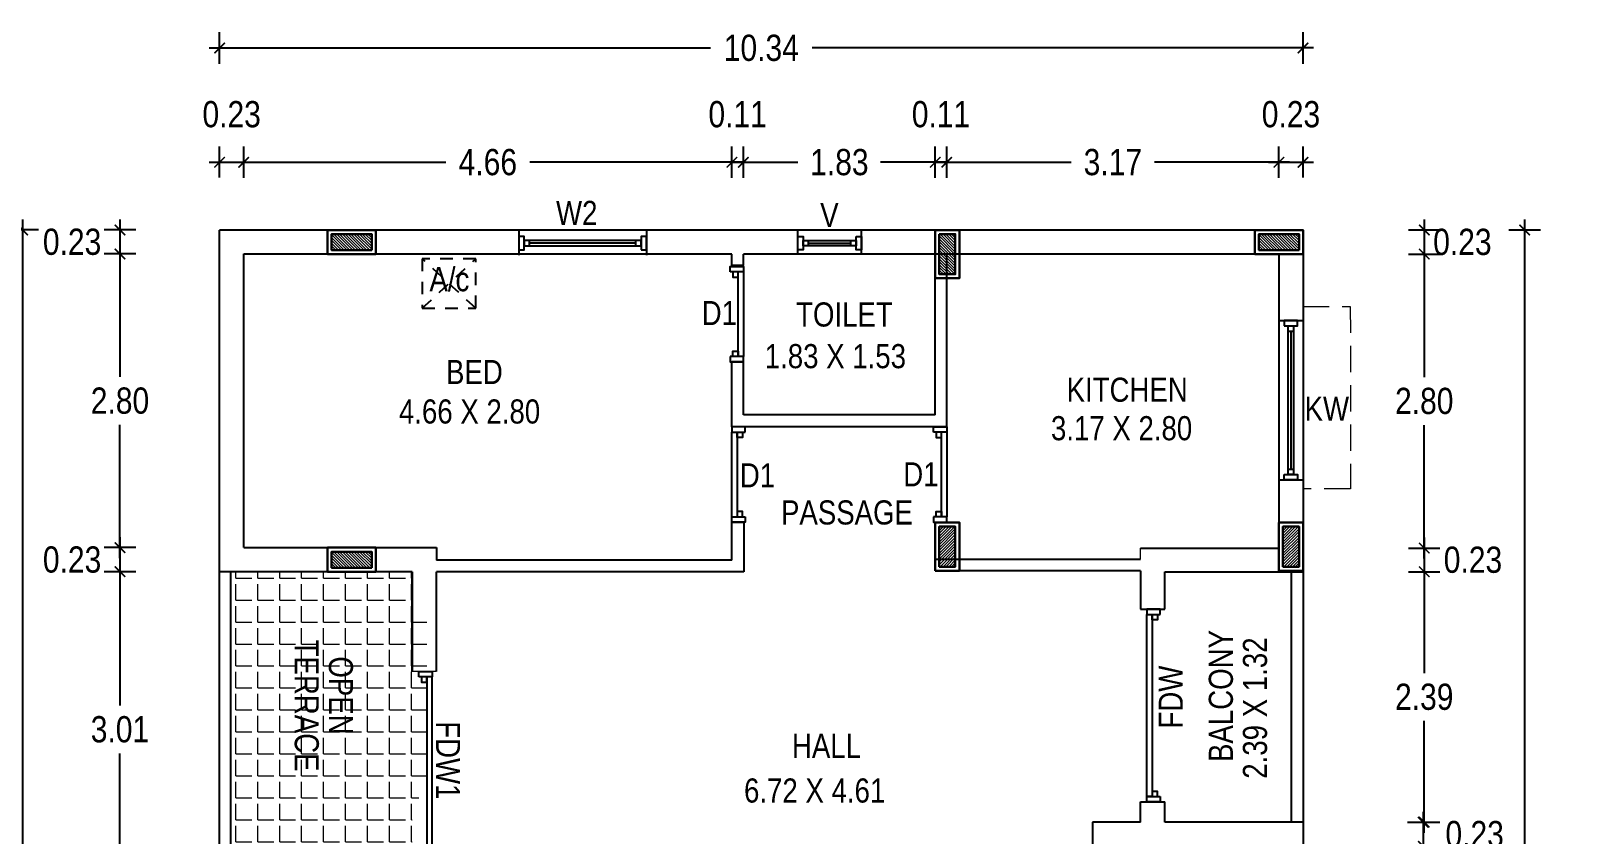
# Model space of a CAD drawing. Header units: metres. Extents: x 826 to 1433, y -826 to -586.
# Drawn here: x 1282.79 to 1297.48, y -797.89 to -790.23 of the extents above; entities that cross this region are included whole.
import ezdxf

# ---------------------------------------------------------------- set-up
doc = ezdxf.new("R2010")
doc.units = ezdxf.units.M
doc.linetypes.add('ACAD_ISO02W100', pattern=[15, 12, -3])
doc.linetypes.add('HIDDEN', pattern=[0.375, 0.25, -0.125])
doc.layers.add('_0', color=7, linetype='Continuous', lineweight=5)
doc.styles.get("Standard").update_dxf_attribs({"font": 'swissck.ttf'})
doc.styles.add('STYLE1', font='swissck.ttf', dxfattribs={"height": 0.3})
doc.styles.add('style5', font='swissck.ttf', dxfattribs={"height": 0.25})
doc.dimstyles.new('site plan', dxfattribs={"dimscale": 0, "dimtxt": 0.25, "dimasz": 0.1, "dimexe": 0.15, "dimexo": 0.5, "dimgap": 0.1, "dimtad": 0, "dimtih": 1, "dimtoh": 1, "dimzin": 0, "dimdsep": 46, "dimtxsty": 'style5', "dimblk": 'ARCHTICK', "dimcen": 0.09375, "dimdle": 0.1, "dimadec": 0, "dimazin": 0, "dimtfac": 1, "dimtofl": 0, "dimtmove": 2, "dimatfit": 3, "dimfxl": 0, "dimtolj": 1, "dimtzin": 0, "dimarcsym": 0})

# ---------------------------------------------------------------- blocks, each defined once
blk = doc.blocks.new('D00R 1')
for points in [[(747.841, -749.097), (747.841, -749.046), (747.968, -749.046), (747.968, -749.097)], [(747.866, -749.097), (747.866, -749.148), (747.917, -749.148), (747.917, -749.097)], [(747.866, -749.905), (747.866, -749.855), (747.917, -749.855), (747.917, -749.905)], [(747.841, -749.905), (747.841, -749.956), (747.968, -749.956), (747.968, -749.905)]]:
    blk.add_lwpolyline(points, close=True)
blk.add_lwpolyline([(747.968, -749.956), (747.968, -749.097), (747.917, -749.097), (747.917, -749.905)])
blk = doc.blocks.new('V1')
at = {"ltscale": 3, "extrusion": (-1, 1e-16, 0)}
for p, q in [((758.928, -751.397), (758.928, -751.169)), ((759.538, -751.397), (759.538, -751.169)), ((759.031, -751.309), (759.031, -751.258)), ((759.436, -751.309), (759.436, -751.258))]:
    blk.add_line(p, q, dxfattribs=at)
at = {"ltscale": 3, "extrusion": (-1e-16, -1, 0)}
blk.add_line((759.031, -751.284), (759.436, -751.284), dxfattribs=at)
at = {"ltscale": 3}
for points in [[(758.928, -751.22), (758.98, -751.22), (758.98, -751.348), (758.928, -751.348)], [(758.98, -751.258), (759.487, -751.258), (759.487, -751.309), (758.98, -751.309)], [(759.487, -751.22), (759.538, -751.22), (759.538, -751.348), (759.487, -751.348)]]:
    blk.add_lwpolyline(points, close=True, dxfattribs=at)
blk = doc.blocks.new('FDW')
for points in [[(750.172, -729.344), (750.172, -729.293), (750.299, -729.293), (750.299, -729.344)], [(750.197, -729.344), (750.197, -729.395), (750.248, -729.395), (750.248, -729.344)], [(750.172, -731.062), (750.172, -731.113), (750.299, -731.113), (750.299, -731.062)], [(750.197, -731.062), (750.197, -731.011), (750.248, -731.011), (750.248, -731.062)], [(750.197, -731.062), (750.197, -731.011), (750.248, -731.011), (750.248, -731.062)]]:
    blk.add_lwpolyline(points, close=True)
at = {"ltscale": 3}
blk.add_lwpolyline([(750.248, -731.062), (750.299, -731.062), (750.299, -729.344), (750.248, -729.344)], close=True, dxfattribs=at)
blk = doc.blocks.new('FW')
at = {"ltscale": 3, "extrusion": (1, -2e-16, 0)}
for p, q in [((755.438, -752.085), (755.438, -751.855)), ((756.658, -752.085), (756.658, -751.855)), ((755.54, -751.944), (755.54, -751.996)), ((756.556, -751.944), (756.556, -751.996))]:
    blk.add_line(p, q, dxfattribs=at)
at = {"ltscale": 3, "extrusion": (2e-16, 1, 0)}
blk.add_line((756.556, -751.97), (755.54, -751.97), dxfattribs=at)
at = {"ltscale": 3}
for points in [[(755.438, -751.906), (755.489, -751.906), (755.489, -752.034), (755.438, -752.034)], [(756.607, -751.906), (756.658, -751.906), (756.658, -752.034), (756.607, -752.034)], [(755.489, -751.944), (756.607, -751.944), (756.607, -751.996), (755.489, -751.996)]]:
    blk.add_lwpolyline(points, close=True, dxfattribs=at)
blk = doc.blocks.new('_ArchTick')
at = {"color": 0, "lineweight": 0, "const_width": 0.15}
blk.add_lwpolyline([(-0.5, -0.5), (0.5, 0.5)], dxfattribs=at)
blk = doc.blocks.new('*D172')
at = {"color": 0, "lineweight": -2, "ltscale": 3}
for p, q in [((1284.597, -790.545), (1284.597, -790.245)), ((1294.937, -790.545), (1294.937, -790.245)), ((1284.497, -790.395), (1289.282, -790.395)), ((1295.037, -790.395), (1290.252, -790.395))]:
    blk.add_line(p, q, dxfattribs=at)
at = {"layer": 'DEFPOINTS', "color": 0, "ltscale": 3}
for p in [(1294.937, -790.395), (1284.597, -792.131), (1294.937, -792.131)]:
    blk.add_point(p, dxfattribs=at)
at = {"color": 0, "lineweight": -2, "ltscale": 3, "xscale": 0.1, "yscale": 0.1, "zscale": 0.1, "rotation": 180}
blk.add_blockref('_ArchTick', (1284.597, -790.395), dxfattribs=at)
at = {"color": 0, "lineweight": -2, "ltscale": 3, "xscale": 0.1, "yscale": 0.1, "zscale": 0.1}
blk.add_blockref('_ArchTick', (1294.937, -790.395), dxfattribs=at)
at = {"color": 0, "ltscale": 3, "insert": (1289.767, -790.395), "char_height": 0.25, "attachment_point": 5, "style": 'style5'}
blk.add_mtext('\\A1;10.34', dxfattribs=at)
blk = doc.blocks.new('*D153')
at = {"color": 0, "lineweight": -2, "ltscale": 3}
for p, q in [((1296.902, -792.131), (1297.202, -792.131)), ((1297.052, -792.031), (1297.052, -803.769)), ((1297.052, -817.231), (1297.052, -804.227)), ((1296.902, -817.131), (1297.202, -817.131))]:
    blk.add_line(p, q, dxfattribs=at)
at = {"layer": 'DEFPOINTS', "color": 0, "ltscale": 3}
for p in [(1294.947, -792.131), (1294.947, -817.131), (1297.052, -817.131)]:
    blk.add_point(p, dxfattribs=at)
at = {"color": 0, "lineweight": -2, "ltscale": 3, "xscale": 0.1, "yscale": 0.1, "zscale": 0.1}
for p, rotation in [((1297.052, -792.131), 90), ((1297.052, -817.131), 270)]:
    blk.add_blockref('_ArchTick', p, dxfattribs=dict(at, rotation=rotation))
at = {"color": 0, "ltscale": 3, "insert": (1297.052, -803.998), "char_height": 0.25, "attachment_point": 5, "style": 'style5'}
blk.add_mtext('\\A1;25.00', dxfattribs=at)
blk = doc.blocks.new('*D173')
at = {"color": 0, "lineweight": -2, "ltscale": 3}
for p, q in [((1284.597, -791.631), (1284.597, -791.335)), ((1284.827, -791.635), (1284.827, -791.335)), ((1284.497, -791.485), (1284.927, -791.485))]:
    blk.add_line(p, q, dxfattribs=at)
at = {"layer": 'DEFPOINTS', "color": 0, "ltscale": 3}
for p in [(1284.827, -791.485), (1284.597, -792.131), (1284.827, -792.36)]:
    blk.add_point(p, dxfattribs=at)
at = {"color": 0, "lineweight": -2, "ltscale": 3, "xscale": 0.1, "yscale": 0.1, "zscale": 0.1, "rotation": 180}
blk.add_blockref('_ArchTick', (1284.597, -791.485), dxfattribs=at)
at = {"color": 0, "lineweight": -2, "ltscale": 3, "xscale": 0.1, "yscale": 0.1, "zscale": 0.1}
blk.add_blockref('_ArchTick', (1284.827, -791.485), dxfattribs=at)
at = {"color": 0, "ltscale": 3, "insert": (1284.712, -791.028), "char_height": 0.25, "attachment_point": 5, "style": 'style5'}
blk.add_mtext('\\A1;0.23', dxfattribs=at)
blk = doc.blocks.new('*D174')
at = {"color": 0, "lineweight": -2, "ltscale": 3}
for p, q in [((1284.827, -791.635), (1284.827, -791.335)), ((1289.486, -791.635), (1289.486, -791.335)), ((1284.727, -791.485), (1286.757, -791.485)), ((1289.586, -791.485), (1287.557, -791.485))]:
    blk.add_line(p, q, dxfattribs=at)
at = {"layer": 'DEFPOINTS', "color": 0, "ltscale": 3}
for p in [(1289.486, -791.485), (1284.827, -792.36), (1289.486, -792.36)]:
    blk.add_point(p, dxfattribs=at)
at = {"color": 0, "lineweight": -2, "ltscale": 3, "xscale": 0.1, "yscale": 0.1, "zscale": 0.1, "rotation": 180}
blk.add_blockref('_ArchTick', (1284.827, -791.485), dxfattribs=at)
at = {"color": 0, "lineweight": -2, "ltscale": 3, "xscale": 0.1, "yscale": 0.1, "zscale": 0.1}
blk.add_blockref('_ArchTick', (1289.486, -791.485), dxfattribs=at)
at = {"color": 0, "ltscale": 3, "insert": (1287.157, -791.485), "char_height": 0.25, "attachment_point": 5, "style": 'style5'}
blk.add_mtext('\\A1;4.66', dxfattribs=at)
blk = doc.blocks.new('*D175')
at = {"color": 0, "lineweight": -2, "ltscale": 3}
for p, q in [((1289.486, -791.635), (1289.486, -791.335)), ((1289.596, -791.635), (1289.596, -791.335)), ((1289.486, -791.485), (1289.386, -791.485)), ((1289.596, -791.485), (1289.696, -791.485))]:
    blk.add_line(p, q, dxfattribs=at)
at = {"layer": 'DEFPOINTS', "color": 0, "ltscale": 3}
for p in [(1289.596, -791.485), (1289.486, -792.36), (1289.596, -792.36)]:
    blk.add_point(p, dxfattribs=at)
at = {"color": 0, "lineweight": -2, "ltscale": 3, "xscale": 0.1, "yscale": 0.1, "zscale": 0.1}
blk.add_blockref('_ArchTick', (1289.486, -791.485), dxfattribs=at)
at = {"color": 0, "lineweight": -2, "ltscale": 3, "xscale": 0.1, "yscale": 0.1, "zscale": 0.1, "rotation": 180}
blk.add_blockref('_ArchTick', (1289.596, -791.485), dxfattribs=at)
at = {"color": 0, "ltscale": 3, "insert": (1289.541, -791.028), "char_height": 0.25, "attachment_point": 5, "style": 'style5'}
blk.add_mtext('\\A1;0.11', dxfattribs=at)
blk = doc.blocks.new('*D176')
at = {"color": 0, "lineweight": -2, "ltscale": 3}
for p, q in [((1289.596, -791.635), (1289.596, -791.335)), ((1291.427, -791.635), (1291.427, -791.335)), ((1289.496, -791.485), (1290.117, -791.485)), ((1291.527, -791.485), (1290.906, -791.485))]:
    blk.add_line(p, q, dxfattribs=at)
at = {"layer": 'DEFPOINTS', "color": 0, "ltscale": 3}
for p in [(1291.427, -791.485), (1289.596, -792.36), (1291.427, -792.591)]:
    blk.add_point(p, dxfattribs=at)
at = {"color": 0, "lineweight": -2, "ltscale": 3, "xscale": 0.1, "yscale": 0.1, "zscale": 0.1, "rotation": 180}
blk.add_blockref('_ArchTick', (1289.596, -791.485), dxfattribs=at)
at = {"color": 0, "lineweight": -2, "ltscale": 3, "xscale": 0.1, "yscale": 0.1, "zscale": 0.1}
blk.add_blockref('_ArchTick', (1291.427, -791.485), dxfattribs=at)
at = {"color": 0, "ltscale": 3, "insert": (1290.512, -791.485), "char_height": 0.25, "attachment_point": 5, "style": 'style5'}
blk.add_mtext('\\A1;1.83', dxfattribs=at)
blk = doc.blocks.new('*D177')
at = {"color": 0, "lineweight": -2, "ltscale": 3}
for p, q in [((1291.427, -791.635), (1291.427, -791.335)), ((1291.537, -791.635), (1291.537, -791.335)), ((1291.427, -791.485), (1291.327, -791.485)), ((1291.537, -791.485), (1291.637, -791.485))]:
    blk.add_line(p, q, dxfattribs=at)
at = {"layer": 'DEFPOINTS', "color": 0, "ltscale": 3}
for p in [(1291.537, -791.485), (1291.427, -792.591), (1291.537, -792.591)]:
    blk.add_point(p, dxfattribs=at)
at = {"color": 0, "lineweight": -2, "ltscale": 3, "xscale": 0.1, "yscale": 0.1, "zscale": 0.1}
blk.add_blockref('_ArchTick', (1291.427, -791.485), dxfattribs=at)
at = {"color": 0, "lineweight": -2, "ltscale": 3, "xscale": 0.1, "yscale": 0.1, "zscale": 0.1, "rotation": 180}
blk.add_blockref('_ArchTick', (1291.537, -791.485), dxfattribs=at)
at = {"color": 0, "ltscale": 3, "insert": (1291.482, -791.028), "char_height": 0.25, "attachment_point": 5, "style": 'style5'}
blk.add_mtext('\\A1;0.11', dxfattribs=at)
blk = doc.blocks.new('*D178')
at = {"color": 0, "lineweight": -2, "ltscale": 3}
for p, q in [((1291.537, -791.635), (1291.537, -791.335)), ((1294.707, -791.635), (1294.707, -791.335)), ((1291.437, -791.485), (1292.725, -791.485)), ((1294.807, -791.485), (1293.519, -791.485))]:
    blk.add_line(p, q, dxfattribs=at)
at = {"layer": 'DEFPOINTS', "color": 0, "ltscale": 3}
for p in [(1294.707, -791.485), (1294.707, -792.361), (1291.537, -792.591)]:
    blk.add_point(p, dxfattribs=at)
at = {"color": 0, "lineweight": -2, "ltscale": 3, "xscale": 0.1, "yscale": 0.1, "zscale": 0.1, "rotation": 180}
blk.add_blockref('_ArchTick', (1291.537, -791.485), dxfattribs=at)
at = {"color": 0, "lineweight": -2, "ltscale": 3, "xscale": 0.1, "yscale": 0.1, "zscale": 0.1}
blk.add_blockref('_ArchTick', (1294.707, -791.485), dxfattribs=at)
at = {"color": 0, "ltscale": 3, "insert": (1293.122, -791.485), "char_height": 0.25, "attachment_point": 5, "style": 'style5'}
blk.add_mtext('\\A1;3.17', dxfattribs=at)
blk = doc.blocks.new('*D179')
at = {"color": 0, "lineweight": -2, "ltscale": 3}
for p, q in [((1294.707, -791.635), (1294.707, -791.335)), ((1294.937, -791.631), (1294.937, -791.335)), ((1294.607, -791.485), (1295.037, -791.485))]:
    blk.add_line(p, q, dxfattribs=at)
at = {"layer": 'DEFPOINTS', "color": 0, "ltscale": 3}
for p in [(1294.937, -791.485), (1294.937, -792.131), (1294.707, -792.361)]:
    blk.add_point(p, dxfattribs=at)
at = {"color": 0, "lineweight": -2, "ltscale": 3, "xscale": 0.1, "yscale": 0.1, "zscale": 0.1, "rotation": 180}
blk.add_blockref('_ArchTick', (1294.707, -791.485), dxfattribs=at)
at = {"color": 0, "lineweight": -2, "ltscale": 3, "xscale": 0.1, "yscale": 0.1, "zscale": 0.1}
blk.add_blockref('_ArchTick', (1294.937, -791.485), dxfattribs=at)
at = {"color": 0, "ltscale": 3, "insert": (1294.822, -791.028), "char_height": 0.25, "attachment_point": 5, "style": 'style5'}
blk.add_mtext('\\A1;0.23', dxfattribs=at)
blk = doc.blocks.new('*D154')
at = {"color": 0, "lineweight": -2, "ltscale": 3}
for p, q in [((1283.796, -792.131), (1283.496, -792.131)), ((1283.646, -792.031), (1283.646, -792.46)), ((1283.796, -792.36), (1283.496, -792.36))]:
    blk.add_line(p, q, dxfattribs=at)
at = {"layer": 'DEFPOINTS', "color": 0, "ltscale": 3}
for p in [(1284.49, -792.131), (1283.646, -792.36), (1284.72, -792.36)]:
    blk.add_point(p, dxfattribs=at)
at = {"color": 0, "lineweight": -2, "ltscale": 3, "xscale": 0.1, "yscale": 0.1, "zscale": 0.1}
for p, rotation in [((1283.646, -792.131), 90), ((1283.646, -792.36), 270)]:
    blk.add_blockref('_ArchTick', p, dxfattribs=dict(at, rotation=rotation))
at = {"color": 0, "ltscale": 3, "insert": (1283.189, -792.245), "char_height": 0.25, "attachment_point": 5, "style": 'style5'}
blk.add_mtext('\\A1;0.23', dxfattribs=at)
blk = doc.blocks.new('*D155')
at = {"color": 0, "lineweight": -2, "ltscale": 3}
for p, q in [((1283.646, -792.26), (1283.646, -793.532)), ((1283.796, -792.36), (1283.496, -792.36)), ((1283.646, -795.261), (1283.646, -793.989)), ((1283.796, -795.161), (1283.496, -795.161))]:
    blk.add_line(p, q, dxfattribs=at)
at = {"layer": 'DEFPOINTS', "color": 0, "ltscale": 3}
for p in [(1284.72, -792.36), (1283.646, -795.161), (1284.72, -795.161)]:
    blk.add_point(p, dxfattribs=at)
at = {"color": 0, "lineweight": -2, "ltscale": 3, "xscale": 0.1, "yscale": 0.1, "zscale": 0.1}
for p, rotation in [((1283.646, -792.36), 90), ((1283.646, -795.161), 270)]:
    blk.add_blockref('_ArchTick', p, dxfattribs=dict(at, rotation=rotation))
at = {"color": 0, "ltscale": 3, "insert": (1283.646, -793.76), "char_height": 0.25, "attachment_point": 5, "style": 'style5'}
blk.add_mtext('\\A1;2.80', dxfattribs=at)
blk = doc.blocks.new('*D180')
at = {"color": 0, "lineweight": -2, "ltscale": 3}
for p, q in [((1283.646, -795.061), (1283.646, -795.491)), ((1283.796, -795.161), (1283.496, -795.161)), ((1283.796, -795.391), (1283.496, -795.391))]:
    blk.add_line(p, q, dxfattribs=at)
at = {"layer": 'DEFPOINTS', "color": 0, "ltscale": 3}
for p in [(1284.827, -795.161), (1283.646, -795.391), (1284.597, -795.391)]:
    blk.add_point(p, dxfattribs=at)
at = {"color": 0, "lineweight": -2, "ltscale": 3, "xscale": 0.1, "yscale": 0.1, "zscale": 0.1}
for p, rotation in [((1283.646, -795.161), 90), ((1283.646, -795.391), 270)]:
    blk.add_blockref('_ArchTick', p, dxfattribs=dict(at, rotation=rotation))
at = {"color": 0, "ltscale": 3, "insert": (1283.189, -795.276), "char_height": 0.25, "attachment_point": 5, "style": 'style5'}
blk.add_mtext('\\A1;0.23', dxfattribs=at)
blk = doc.blocks.new('*D181')
at = {"color": 0, "lineweight": -2, "ltscale": 3}
for p, q in [((1283.646, -795.291), (1283.646, -796.667)), ((1283.796, -795.391), (1283.496, -795.391)), ((1283.646, -798.5), (1283.646, -797.124)), ((1283.796, -798.4), (1283.496, -798.4))]:
    blk.add_line(p, q, dxfattribs=at)
at = {"layer": 'DEFPOINTS', "color": 0, "ltscale": 3}
for p in [(1284.597, -795.391), (1283.646, -798.4), (1284.704, -798.4)]:
    blk.add_point(p, dxfattribs=at)
at = {"color": 0, "lineweight": -2, "ltscale": 3, "xscale": 0.1, "yscale": 0.1, "zscale": 0.1}
for p, rotation in [((1283.646, -795.391), 90), ((1283.646, -798.4), 270)]:
    blk.add_blockref('_ArchTick', p, dxfattribs=dict(at, rotation=rotation))
at = {"color": 0, "ltscale": 3, "insert": (1283.646, -796.895), "char_height": 0.25, "attachment_point": 5, "style": 'style5'}
blk.add_mtext('\\A1;3.01', dxfattribs=at)
blk = doc.blocks.new('*D168')
at = {"color": 0, "lineweight": -2, "ltscale": 3}
for p, q in [((1284.597, -818.838), (1284.597, -819.138)), ((1294.937, -818.838), (1294.937, -819.138)), ((1284.497, -818.988), (1289.282, -818.988)), ((1295.037, -818.988), (1290.252, -818.988))]:
    blk.add_line(p, q, dxfattribs=at)
at = {"layer": 'DEFPOINTS', "color": 0, "ltscale": 3}
for p in [(1294.937, -794.629), (1284.597, -815.813), (1294.937, -818.988)]:
    blk.add_point(p, dxfattribs=at)
at = {"color": 0, "lineweight": -2, "ltscale": 3, "xscale": 0.1, "yscale": 0.1, "zscale": 0.1, "rotation": 180}
blk.add_blockref('_ArchTick', (1284.597, -818.988), dxfattribs=at)
at = {"color": 0, "lineweight": -2, "ltscale": 3, "xscale": 0.1, "yscale": 0.1, "zscale": 0.1}
blk.add_blockref('_ArchTick', (1294.937, -818.988), dxfattribs=at)
at = {"color": 0, "ltscale": 3, "insert": (1289.767, -818.988), "char_height": 0.25, "attachment_point": 5, "style": 'style5'}
blk.add_mtext('\\A1;10.34', dxfattribs=at)
blk = doc.blocks.new('*D188')
at = {"color": 0, "lineweight": -2, "ltscale": 3}
for p, q in [((1295.944, -792.131), (1296.244, -792.131)), ((1296.094, -792.031), (1296.094, -792.461)), ((1295.944, -792.361), (1296.244, -792.361))]:
    blk.add_line(p, q, dxfattribs=at)
at = {"layer": 'DEFPOINTS', "color": 0, "ltscale": 3}
for p in [(1294.937, -792.131), (1294.707, -792.361), (1296.094, -792.361)]:
    blk.add_point(p, dxfattribs=at)
at = {"color": 0, "lineweight": -2, "ltscale": 3, "xscale": 0.1, "yscale": 0.1, "zscale": 0.1}
for p, rotation in [((1296.094, -792.131), 90), ((1296.094, -792.361), 270)]:
    blk.add_blockref('_ArchTick', p, dxfattribs=dict(at, rotation=rotation))
at = {"color": 0, "ltscale": 3, "insert": (1296.458, -792.246), "char_height": 0.25, "attachment_point": 5, "style": 'style5'}
blk.add_mtext('\\A1;0.23', dxfattribs=at)
blk = doc.blocks.new('*D189')
at = {"color": 0, "lineweight": -2, "ltscale": 3}
for p, q in [((1296.094, -792.261), (1296.094, -793.535)), ((1295.944, -792.361), (1296.244, -792.361)), ((1296.094, -795.265), (1296.094, -793.992)), ((1295.944, -795.165), (1296.244, -795.165))]:
    blk.add_line(p, q, dxfattribs=at)
at = {"layer": 'DEFPOINTS', "color": 0, "ltscale": 3}
for p in [(1294.717, -792.361), (1294.707, -795.165), (1296.094, -795.165)]:
    blk.add_point(p, dxfattribs=at)
at = {"color": 0, "lineweight": -2, "ltscale": 3, "xscale": 0.1, "yscale": 0.1, "zscale": 0.1}
for p, rotation in [((1296.094, -792.361), 90), ((1296.094, -795.165), 270)]:
    blk.add_blockref('_ArchTick', p, dxfattribs=dict(at, rotation=rotation))
at = {"color": 0, "ltscale": 3, "insert": (1296.094, -793.763), "char_height": 0.25, "attachment_point": 5, "style": 'style5'}
blk.add_mtext('\\A1;2.80', dxfattribs=at)
blk = doc.blocks.new('*D169')
at = {"color": 0, "lineweight": -2, "ltscale": 3}
for p, q in [((1296.094, -795.065), (1296.094, -795.491)), ((1295.944, -795.165), (1296.244, -795.165)), ((1295.944, -795.391), (1296.244, -795.391))]:
    blk.add_line(p, q, dxfattribs=at)
at = {"layer": 'DEFPOINTS', "color": 0, "ltscale": 3}
for p in [(1294.597, -795.165), (1294.717, -795.391), (1296.094, -795.391)]:
    blk.add_point(p, dxfattribs=at)
at = {"color": 0, "lineweight": -2, "ltscale": 3, "xscale": 0.1, "yscale": 0.1, "zscale": 0.1}
for p, rotation in [((1296.094, -795.165), 90), ((1296.094, -795.391), 270)]:
    blk.add_blockref('_ArchTick', p, dxfattribs=dict(at, rotation=rotation))
at = {"color": 0, "ltscale": 3, "insert": (1296.559, -795.278), "char_height": 0.25, "attachment_point": 5, "style": 'style5'}
blk.add_mtext('\\A1;0.23', dxfattribs=at)
blk = doc.blocks.new('*D190')
at = {"color": 0, "lineweight": -2, "ltscale": 3}
for p, q in [((1296.084, -797.68), (1296.084, -798.11)), ((1295.934, -797.78), (1296.234, -797.78)), ((1295.934, -798.01), (1296.234, -798.01))]:
    blk.add_line(p, q, dxfattribs=at)
at = {"layer": 'DEFPOINTS', "color": 0, "ltscale": 3}
for p in [(1294.827, -797.78), (1294.707, -798.01), (1296.084, -798.01)]:
    blk.add_point(p, dxfattribs=at)
at = {"color": 0, "lineweight": -2, "ltscale": 3, "xscale": 0.1, "yscale": 0.1, "zscale": 0.1}
for p, rotation in [((1296.084, -797.78), 90), ((1296.084, -798.01), 270)]:
    blk.add_blockref('_ArchTick', p, dxfattribs=dict(at, rotation=rotation))
at = {"color": 0, "ltscale": 3, "insert": (1296.575, -797.895), "char_height": 0.25, "attachment_point": 5, "style": 'style5'}
blk.add_mtext('\\A1;0.23', dxfattribs=at)
blk = doc.blocks.new('*D152')
at = {"color": 0, "lineweight": -2, "ltscale": 3}
for p, q in [((1296.094, -795.291), (1296.094, -796.357)), ((1295.944, -795.391), (1296.244, -795.391)), ((1296.094, -797.88), (1296.094, -796.814)), ((1295.944, -797.78), (1296.244, -797.78))]:
    blk.add_line(p, q, dxfattribs=at)
at = {"layer": 'DEFPOINTS', "color": 0, "ltscale": 3}
for p in [(1294.827, -795.391), (1294.837, -797.78), (1296.094, -797.78)]:
    blk.add_point(p, dxfattribs=at)
at = {"color": 0, "lineweight": -2, "ltscale": 3, "xscale": 0.1, "yscale": 0.1, "zscale": 0.1}
for p, rotation in [((1296.094, -795.391), 90), ((1296.094, -797.78), 270)]:
    blk.add_blockref('_ArchTick', p, dxfattribs=dict(at, rotation=rotation))
at = {"color": 0, "ltscale": 3, "insert": (1296.094, -796.585), "char_height": 0.25, "attachment_point": 5, "style": 'style5'}
blk.add_mtext('\\A1;2.39', dxfattribs=at)
blk = doc.blocks.new('*D171')
at = {"layer": '_0', "color": 0, "linetype": 'Continuous', "lineweight": -2, "ltscale": 3}
blk.add_line((1282.867, -792.131), (1282.567, -792.131), dxfattribs=at)
at = {"layer": '_0', "color": 0, "lineweight": -2, "ltscale": 3}
for p, q in [((1282.717, -792.031), (1282.717, -804.402)), ((1282.717, -817.231), (1282.717, -804.86)), ((1282.867, -817.131), (1282.567, -817.131))]:
    blk.add_line(p, q, dxfattribs=at)
at = {"layer": 'DEFPOINTS', "color": 0, "ltscale": 3}
for p in [(1282.717, -792.131), (1285.279, -792.131), (1285.279, -817.131)]:
    blk.add_point(p, dxfattribs=at)
at = {"layer": '_0', "color": 0, "lineweight": -2, "ltscale": 3, "xscale": 0.1, "yscale": 0.1, "zscale": 0.1}
for p, rotation in [((1282.717, -792.131), 90), ((1282.717, -817.131), 270)]:
    blk.add_blockref('_ArchTick', p, dxfattribs=dict(at, rotation=rotation))
at = {"layer": '_0', "color": 0, "ltscale": 3, "insert": (1282.717, -804.631), "char_height": 0.25, "attachment_point": 5, "style": 'style5'}
blk.add_mtext('\\A1;25.00', dxfattribs=at)

msp = doc.modelspace()

# ---------------------------------------------------------------- hatches: boundary and pattern name
at = {"lineweight": 18}
h = msp.add_hatch(dxfattribs=at)
h.set_pattern_fill('ANSI31', scale=0.153333, angle=90, style=0)
h.set_pattern_definition([(135, (1550.879206, -807.25663), (-0.01355288, -0.01355288), [])])
h.paths.add_polyline_path([(1286.04864, -792.32285), (1286.04864, -792.16951), (1285.66531, -792.16951), (1285.66531, -792.32285)])
h = msp.add_hatch(dxfattribs=at)
h.set_pattern_fill('ANSI31', scale=6, style=0)
h.set_pattern_definition([(315, (1276.531523, -527.338959), (-0.01355288, -0.01355288), [])])
h.paths.add_polyline_path([(1291.46531, -792.16952), (1291.61864, -792.16952), (1291.61864, -792.55286), (1291.46531, -792.55286)])
h = msp.add_hatch(dxfattribs=at)
h.set_pattern_fill('ANSI31', scale=0.153333, angle=90, style=0)
h.set_pattern_definition([(135, (1559.729195, -807.25663), (-0.01355288, -0.01355288), [])])
h.paths.add_polyline_path([(1294.89863, -792.32285), (1294.89863, -792.16951), (1294.5153, -792.16951), (1294.5153, -792.32285)])
h = msp.add_hatch(dxfattribs=at)
h.set_pattern_fill('ANSI31', scale=0.153333, style=0)
h.set_pattern_definition([(45, (1276.531523, -1060.1734), (-0.01355288, 0.01355288), [])])
h.paths.add_polyline_path([(1291.46531, -795.34283), (1291.61864, -795.34283), (1291.61864, -794.9595), (1291.46531, -794.9595)])
h = msp.add_hatch(dxfattribs=at)
h.set_pattern_fill('ANSI31', scale=0.153333, style=0)
h.set_pattern_definition([(45, (1279.811523, -1060.1734), (-0.01355288, 0.01355288), [])])
h.paths.add_polyline_path([(1294.74531, -795.34283), (1294.89864, -795.34283), (1294.89864, -794.9595), (1294.74531, -794.9595)])
h = msp.add_hatch(dxfattribs=at)
h.set_pattern_fill('ANSI31', scale=0.153333, angle=90, style=0)
h.set_pattern_definition([(135, (1550.879206, -810.28663), (-0.01355288, -0.01355288), [])])
h.paths.add_polyline_path([(1286.04864, -795.35285), (1286.04864, -795.19951), (1285.66531, -795.19951), (1285.66531, -795.35285)])
at = {"layer": '_0', "ltscale": 3}
h = msp.add_hatch(dxfattribs=at)
h.set_pattern_fill('ANGLE', scale=0.03, style=0)
h.set_pattern_definition([(0, (0, 0), (0, 0.20955), [0.1524, -0.05715]), (90, (0, 0), (-0.20955, 0), [0.1524, -0.05715])])
h.paths.add_polyline_path([(1286.43545, -797.56726), (1286.49852, -797.56726), (1286.49852, -797.51646), (1286.52392, -797.51646), (1286.52392, -797.46566), (1286.57472, -797.46566), (1286.57472, -795.84886), (1286.52392, -795.84886), (1286.52392, -795.79806), (1286.49852, -795.79806), (1286.49852, -795.74726), (1286.43545, -795.74726), (1286.43545, -795.39118), (1284.70426, -795.39118), (1284.70426, -798.39968), (1286.43545, -798.39968)])
h.paths.add_polyline_path([(1285.24811, -795.97825), (1285.24811, -797.27387), (1285.60968, -797.27387), (1285.60968, -795.97825)], flags=24)
h.paths.add_polyline_path([(1285.57377, -796.13802), (1285.57377, -796.95467), (1285.93534, -796.95467), (1285.93534, -796.13802)], flags=24)

# ---------------------------------------------------------------- linework, layer by layer
at = {"color": 7}
for p, q in [((1286.33496, -792.13118), (1284.59696, -792.13118)), ((1284.59696, -795.39118), (1284.59696, -792.13118)), ((1294.93696, -792.13118), (1286.33496, -792.13118)), ((1294.93696, -792.13118), (1294.93696, -795.39117)), ((1284.82696, -795.16118), (1284.82696, -792.35978)), ((1284.82696, -792.35978), (1289.48616, -792.35978)), ((1289.48616, -792.46963), (1289.48616, -792.36118)), ((1289.59616, -792.35978), (1294.71696, -792.35978)), ((1289.59616, -792.46963), (1289.59616, -792.36118)), ((1291.42697, -793.89338), (1291.42697, -792.35978)), ((1291.53697, -794.00768), (1291.53697, -792.35978)), ((1294.70696, -792.35978), (1294.70696, -795.16538)), ((1289.59616, -792.46963), (1289.48616, -792.46963)), ((1289.48616, -794.00768), (1289.48616, -793.38963)), ((1289.59616, -793.38963), (1289.48616, -793.38963)), ((1289.59616, -793.89338), (1289.59616, -793.38963)), ((1291.42697, -793.89338), (1289.59616, -793.89338)), ((1291.53697, -794.00768), (1289.48616, -794.00768)), ((1289.48616, -795.28118), (1289.48616, -794.91768)), ((1289.48616, -794.91768), (1289.60046, -794.91768)), ((1289.60046, -794.91768), (1289.60046, -795.39118)), ((1291.42697, -795.38117), (1291.42697, -794.92117)), ((1284.82696, -795.16118), (1286.66545, -795.16118)), ((1286.66545, -795.16118), (1286.66545, -795.28118)), ((1293.38696, -795.16538), (1294.70696, -795.16538)), ((1289.48616, -795.28118), (1286.66545, -795.28118)), ((1291.42697, -795.27117), (1293.38696, -795.27117)), ((1286.43545, -795.39118), (1284.59696, -795.39118)), ((1284.59696, -798.39968), (1284.59696, -795.39118)), ((1284.70426, -798.39968), (1284.70426, -795.39118)), ((1286.43545, -795.39118), (1286.43545, -796.34383)), ((1286.43545, -796.34383), (1286.43545, -795.39968)), ((1289.60046, -795.39118), (1286.66545, -795.39118)), ((1286.66545, -796.34383), (1286.66545, -795.39118)), ((1293.38696, -795.38117), (1291.42697, -795.38117)), ((1293.38696, -795.38117), (1293.38696, -795.74726)), ((1293.61696, -795.74726), (1293.61696, -795.39117)), ((1293.61696, -795.39117), (1294.93696, -795.39117)), ((1294.82696, -797.77968), (1294.82696, -795.39117)), ((1294.93696, -795.39117), (1294.93696, -797.77968)), ((1293.38696, -795.74726), (1293.61696, -795.74726)), ((1293.38696, -797.77968), (1293.38696, -797.58726)), ((1293.61696, -797.77968), (1293.61696, -797.58726)), ((1293.38696, -797.77968), (1292.92696, -797.77968)), ((1292.92696, -797.77968), (1292.92696, -800.00441)), ((1294.93696, -797.77968), (1293.61696, -797.77968)), ((1294.93696, -797.77968), (1294.93696, -809.03119))]:
    msp.add_line(p, q, dxfattribs=at)
at = {"color": 7, "linetype": 'ACAD_ISO02W100', "ltscale": 0.01}
for p, q in [((1286.52957, -792.87748), (1287.04245, -792.40461)), ((1287.04245, -792.87748), (1286.52957, -792.40461))]:
    msp.add_line(p, q, dxfattribs=at)
at = {"color": 7, "ltscale": 3, "extrusion": (2e-16, 1, 0)}
for p, q in [((1294.70836, -792.99423), (1294.93696, -792.99423)), ((1294.79641, -793.09645), (1294.84752, -793.09645)), ((1294.79641, -794.41201), (1294.84752, -794.41201)), ((1294.70836, -794.51423), (1294.93696, -794.51423))]:
    msp.add_line(p, q, dxfattribs=at)
at = {"color": 7, "ltscale": 3, "extrusion": (-1, 2e-16, 0)}
msp.add_line((1294.82196, -793.09645), (1294.82196, -794.41201), dxfattribs=at)
at = {"color": 7, "lineweight": 30}
for points in [[(1286.08697, -792.36118), (1286.08697, -792.13118), (1285.62697, -792.13118), (1285.62697, -792.36118)], [(1291.42697, -792.13119), (1291.65697, -792.13119), (1291.65697, -792.59119), (1291.42697, -792.59119)], [(1294.93696, -792.36118), (1294.93696, -792.13118), (1294.47696, -792.13118), (1294.47696, -792.36118)], [(1286.04864, -792.32285), (1286.04864, -792.16951), (1285.66531, -792.16951), (1285.66531, -792.32285)], [(1291.46531, -792.16952), (1291.61864, -792.16952), (1291.61864, -792.55286), (1291.46531, -792.55286)], [(1294.89863, -792.32285), (1294.89863, -792.16951), (1294.5153, -792.16951), (1294.5153, -792.32285)], [(1291.42697, -795.38117), (1291.65697, -795.38117), (1291.65697, -794.92117), (1291.42697, -794.92117)], [(1294.70697, -795.38117), (1294.93697, -795.38117), (1294.93697, -794.92117), (1294.70697, -794.92117)], [(1291.46531, -795.34283), (1291.61864, -795.34283), (1291.61864, -794.9595), (1291.46531, -794.9595)], [(1294.74531, -795.34283), (1294.89864, -795.34283), (1294.89864, -794.9595), (1294.74531, -794.9595)], [(1286.08697, -795.39118), (1286.08697, -795.16118), (1285.62697, -795.16118), (1285.62697, -795.39118)], [(1286.04864, -795.35285), (1286.04864, -795.19951), (1285.66531, -795.19951), (1285.66531, -795.35285)]]:
    msp.add_lwpolyline(points, close=True, dxfattribs=at)
at = {"color": 7, "linetype": 'ACAD_ISO02W100', "ltscale": 0.01}
msp.add_lwpolyline([(1286.52957, -792.87748), (1287.04245, -792.87748), (1287.04245, -792.40461), (1286.52957, -792.40461)], close=True, dxfattribs=at)
at = {"color": 7, "linetype": 'HIDDEN', "lineweight": 20}
msp.add_lwpolyline([(1294.93696, -792.99423), (1294.93696, -792.8621), (1295.3884, -792.8621), (1295.3898, -794.59935), (1295.3898, -794.59935), (1294.93696, -794.59935)], dxfattribs=at)
at = {"color": 7, "ltscale": 3}
for points in [[(1294.75807, -793.04534), (1294.88585, -793.04534), (1294.88585, -792.99423), (1294.75807, -792.99423)], [(1294.79641, -793.04534), (1294.84752, -793.04534), (1294.84752, -794.46312), (1294.79641, -794.46312)], [(1294.75807, -794.46312), (1294.88585, -794.46312), (1294.88585, -794.51423), (1294.75807, -794.51423)], [(1293.4967, -797.53646), (1293.4459, -797.53646), (1293.4459, -795.79806), (1293.4967, -795.79806)]]:
    msp.add_lwpolyline(points, close=True, dxfattribs=at)
at = {"color": 7}
for points in [[(1293.5729, -795.79806), (1293.5729, -795.74726), (1293.4459, -795.74726), (1293.4459, -795.79806)], [(1293.5475, -795.79806), (1293.5475, -795.84886), (1293.4967, -795.84886), (1293.4967, -795.79806)], [(1293.5729, -797.53646), (1293.5729, -797.58726), (1293.4459, -797.58726), (1293.4459, -797.53646)], [(1293.5475, -797.53646), (1293.5475, -797.48566), (1293.4967, -797.48566), (1293.4967, -797.53646)], [(1293.5475, -797.53646), (1293.5475, -797.48566), (1293.4967, -797.48566), (1293.4967, -797.53646)]]:
    msp.add_lwpolyline(points, close=True, dxfattribs=at)
msp.add_lwpolyline([(1293.38696, -797.58726), (1293.61696, -797.58726)], dxfattribs=at)
at = {"layer": '_0', "color": 7, "ltscale": 3}
for p, q in [((1293.38696, -795.27117), (1293.38696, -795.16538)), ((1286.66405, -796.34383), (1286.43545, -796.34383))]:
    msp.add_line(p, q, dxfattribs=at)

# ---------------------------------------------------------------- block references
at = {"color": 7, "xscale": -1, "rotation": 180}
for name, p in [('FW', (532.0133, -1544.22619)), ('D00R 1', (541.62864, -1542.43589)), ('D00R 1', (543.56945, -1543.96394))]:
    msp.add_blockref(name, p, dxfattribs=at)
at = {"color": 7}
for name, p in [('V1', (531.1861, -40.9723)), ('FDW', (536.32651, -67.05077))]:
    msp.add_blockref(name, p, dxfattribs=at)
at = {"color": 7, "xscale": -1}
msp.add_blockref('D00R 1', (2037.45368, -44.96142), dxfattribs=at)

# ---------------------------------------------------------------- texts
at = {"color": 7, "style": 'STYLE1'}
for s, p in [('W2', (1287.8078, -792.08305)), ('V', (1290.32919, -792.10356)), ('A/c', (1286.59967, -792.71562)), ('D1', (1289.19781, -793.03832)), ('KW', (1294.95213, -793.95051)), ('D1', (1291.12161, -794.57703)), ('D1', (1289.56186, -794.58622))]:
    msp.add_text(s, height=0.23, dxfattribs=at).set_placement(p)
at = {"color": 7}
for s, p in [('TOILET', (1290.09896, -793.05191)), ('1.83 X 1.53', (1289.79998, -793.44943)), ('BED', (1286.75783, -793.60076)), ('KITCHEN', (1292.68086, -793.76965)), ('4.66 X 2.80', (1286.30853, -793.97716)), ('3.17 X 2.80', (1292.53143, -794.13666)), ('PASSAGE', (1289.95517, -794.94033)), ('HALL', (1290.05977, -797.16677)), ('6.72 X 4.61', (1289.60215, -797.59275))]:
    msp.add_text(s, height=0.23, dxfattribs=at).set_placement(p)
for s, rotation, p in [('BALCONY', 90, (1294.26772, -797.20575)), ('TERRACE', 270, (1285.3139, -796.03851)), ('2.39 X 1.32', 90, (1294.59338, -797.36552)), ('OPEN', 270, (1285.63955, -796.19828))]:
    msp.add_text(s, height=0.23, rotation=rotation, dxfattribs=at).set_placement(p)
at = {"color": 7, "style": 'STYLE1'}
for s, rotation, p in [('FDW', 90, (1293.78966, -796.88652)), ('FDW1', 270, (1286.66268, -796.81696))]:
    msp.add_text(s, height=0.23, rotation=rotation, dxfattribs=at).set_placement(p)

# ---------------------------------------------------------------- dimensions: what is measured, and where the dimension line sits
at = {"color": 7, "ltscale": 3}
for base, p1, p2, picture, middle in [((1294.93696, -790.39485), (1284.59696, -792.13118), (1294.93696, -792.13118), '*D172', (1289.76696, -790.39485)), ((1284.82696, -791.48457), (1284.59696, -792.13118), (1284.82696, -792.35978), '*D173', (1284.71196, -791.02759)), ((1289.59616, -791.48457), (1289.48616, -792.35978), (1289.59616, -792.35978), '*D175', (1289.54116, -791.02791)), ((1291.53697, -791.48457), (1291.42697, -792.59119), (1291.53697, -792.59119), '*D177', (1291.48197, -791.02791)), ((1294.93696, -791.48457), (1294.70696, -792.36118), (1294.93696, -792.13118), '*D179', (1294.82196, -791.02759)), ((1289.48616, -791.48457), (1284.82696, -792.35978), (1289.48616, -792.35978), '*D174', (1287.15656, -791.48457)), ((1291.42697, -791.48457), (1289.59616, -792.35978), (1291.42697, -792.59119), '*D176', (1290.51157, -791.48457)), ((1294.70696, -791.48457), (1291.53697, -792.59119), (1294.70696, -792.36118), '*D178', (1293.12197, -791.48457)), ((1294.93696, -818.98848), (1284.59696, -815.81292), (1294.93696, -794.62877), '*D168', (1289.76696, -818.98848))]:
    dim = msp.add_linear_dim(base=base, p1=p1, p2=p2, dimstyle='site plan', override={"dimscale": 1}, dxfattribs=at)
    dim.commit()
    dim.dimension.update_dxf_attribs({"geometry": picture, "text_midpoint": middle})
for base, p1, p2, picture, middle in [((1283.64578, -792.35978), (1284.48966, -792.13118), (1284.71966, -792.35978), '*D154', (1283.1888, -792.24548)), ((1283.64578, -795.16118), (1284.71966, -792.35978), (1284.71966, -795.16118), '*D155', (1283.64578, -793.76048)), ((1296.09358, -795.16538), (1294.71696, -792.36118), (1294.70696, -795.16538), '*D189', (1296.09358, -793.76328)), ((1283.64578, -795.39118), (1284.82696, -795.16118), (1284.59696, -795.39118), '*D180', (1283.1888, -795.27618)), ((1283.64578, -798.39968), (1284.59696, -795.39118), (1284.70426, -798.39968), '*D181', (1283.64578, -796.89543)), ((1296.09358, -797.77968), (1294.82696, -795.39117), (1294.83696, -797.77968), '*D152', (1296.09358, -796.58542))]:
    dim = msp.add_linear_dim(base=base, p1=p1, p2=p2, angle=90, dimstyle='site plan', override={"dimscale": 1}, dxfattribs=at)
    dim.commit()
    dim.dimension.update_dxf_attribs({"geometry": picture, "text_midpoint": middle})
for base, p1, p2, picture, middle in [((1296.09358, -792.36118), (1294.93696, -792.13118), (1294.70696, -792.36118), '*D188', (1296.45796, -792.24618)), ((1297.05171, -817.13118), (1294.94696, -792.13118), (1294.94697, -817.13118), '*D153', (1297.05171, -803.99816)), ((1296.09358, -795.39117), (1294.59697, -795.16538), (1294.71697, -795.39117), '*D169', (1296.55866, -795.27827)), ((1296.08358, -798.00968), (1294.82696, -797.77968), (1294.70696, -798.00968), '*D190', (1296.57516, -797.89468))]:
    dim = msp.add_linear_dim(base=base, p1=p1, p2=p2, angle=90, dimstyle='site plan', override={"dimscale": 1}, dxfattribs=at)
    dim.commit()
    dim.dimension.update_dxf_attribs({"geometry": picture, "text_midpoint": middle, "dimtype": 160})
at = {"layer": '_0', "color": 7, "ltscale": 3}
dim = msp.add_linear_dim(base=(1282.71673, -792.13118), p1=(1285.27859, -817.13118), p2=(1285.27859, -792.13118), angle=90, dimstyle='site plan', override={"dimscale": 1, "dimexo": 0.2, "dimarcsym": 1}, dxfattribs=at)
dim.commit()
dim.dimension.update_dxf_attribs({"geometry": '*D171', "text_midpoint": (1282.71673, -804.63118)})

doc.saveas('drawing.dxf')
